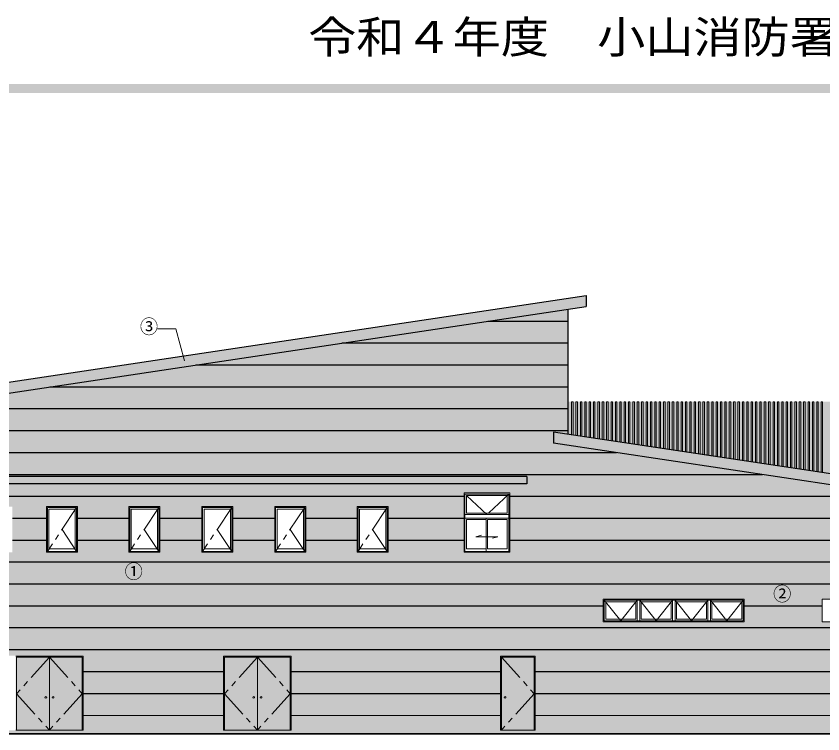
# Model space of a CAD drawing. Units: millimetres at full size; details may follow other scales. Extents: x -58028 to 60518, y -42813 to 41849.
# Drawn here: x 23510 to 45622, y 22187 to 41849 of the extents above; entities that cross this region are included whole.
import ezdxf
from ezdxf.enums import TextEntityAlignment as Align

# ---------------------------------------------------------------- set-up
doc = ezdxf.new("R2010")
doc.units = ezdxf.units.MM
doc.header["$LTSCALE"] = 150
doc.linetypes.add('CHAIN1', pattern=[8, 5, -1, 1, -1])
for name, color, linetype, lineweight in [('1-1_極細線', 4, 'Continuous', 9), ('1-3_中線', 3, 'Continuous', 25), ('1-4_太線', 2, 'Continuous', 35), ('1-8_ﾊｯﾁﾝｸﾞ', 4, 'Continuous', 9), ('4-1_寸法', 4, 'Continuous', 9)]:
    doc.layers.add(name, color=color, linetype=linetype, lineweight=lineweight)
for name, color, linetype in [('2-0_通り芯', 254, 'Continuous'), ('2-C_2-Cﾚｲﾔ', 254, 'Continuous'), ('3-D_文字', 134, 'Continuous'), ('4-D_文字', 7, 'Continuous'), ('F-D', 150, 'Continuous')]:
    doc.layers.add(name, color=color, linetype=linetype)
doc.styles.add('ＭＳ ゴシック', font='')
doc.styles.get('ＭＳ ゴシック').set_extended_font_data('MS Gothic')

msp = doc.modelspace()

# ---------------------------------------------------------------- linework, layer by layer
at = {"layer": '1-1_極細線'}
for p, q in [((29198, 22686.9), (25348, 22686.9)), ((36785.5, 22686.9), (31048, 22686.9)), ((50723.7, 22686.9), (37735.5, 22686.9))]:
    msp.add_line(p, q, dxfattribs=at)
at = {"layer": '1-3_中線'}
for p, q in [((10535.5, 29905.3), (39135.5, 34195.3)), ((39135.5, 34195.3), (39135.5, 33891.9)), ((10580, 29608.6), (39135.5, 33891.9)), ((38635.5, 33816.9), (38635.5, 30390.3)), ((38235.5, 30450.3), (38235.5, 30146.9)), ((55535.5, 27855.3), (38235.5, 30450.3)), ((55491, 27558.6), (38235.5, 30146.9)), ((37506.4, 29236.9), (15225.5, 29236.9)), ((37506.4, 29236.9), (37506.4, 29036.9)), ((37506.4, 29036.9), (15225.5, 29036.9))]:
    msp.add_line(p, q, dxfattribs=at)
at = {"layer": '1-4_太線'}
msp.add_line((55939.4, 22186.9), (8118.5, 22186.9), dxfattribs=at)
at = {"layer": '1-8_ﾊｯﾁﾝｸﾞ'}
for p, q in [((38735.5, 31286.9), (38775.5, 31286.9)), ((38735.5, 30375.3), (38735.5, 31286.9)), ((38775.5, 30369.3), (38775.5, 31286.9)), ((38855.5, 31286.9), (38895.5, 31286.9)), ((38855.5, 30357.3), (38855.5, 31286.9)), ((38895.5, 30351.3), (38895.5, 31286.9)), ((38975.5, 31286.9), (39015.5, 31286.9)), ((38975.5, 30339.3), (38975.5, 31286.9)), ((39015.5, 30333.3), (39015.5, 31286.9)), ((39095.5, 31286.9), (39135.5, 31286.9)), ((39095.5, 30321.3), (39095.5, 31286.9)), ((39135.5, 30315.3), (39135.5, 31286.9)), ((39215.5, 31286.9), (39255.5, 31286.9)), ((39215.5, 30303.3), (39215.5, 31286.9)), ((39255.5, 30297.3), (39255.5, 31286.9)), ((39335.5, 31286.9), (39375.5, 31286.9)), ((39335.5, 30285.3), (39335.5, 31286.9)), ((39375.5, 30279.3), (39375.5, 31286.9)), ((39455.5, 31286.9), (39495.5, 31286.9)), ((39455.5, 30267.3), (39455.5, 31286.9)), ((39495.5, 30261.3), (39495.5, 31286.9)), ((39575.5, 31286.9), (39615.5, 31286.9)), ((39575.5, 30249.3), (39575.5, 31286.9)), ((39615.5, 30243.3), (39615.5, 31286.9)), ((39695.5, 31286.9), (39735.5, 31286.9)), ((39695.5, 30231.3), (39695.5, 31286.9)), ((39735.5, 30225.3), (39735.5, 31286.9)), ((39815.5, 31286.9), (39855.5, 31286.9)), ((39815.5, 30213.3), (39815.5, 31286.9)), ((39855.5, 30207.3), (39855.5, 31286.9)), ((39935.5, 31286.9), (39975.5, 31286.9)), ((39935.5, 30195.3), (39935.5, 31286.9)), ((39975.5, 30189.3), (39975.5, 31286.9)), ((40055.5, 31286.9), (40095.5, 31286.9)), ((40055.5, 30177.3), (40055.5, 31286.9)), ((40095.5, 30171.3), (40095.5, 31286.9)), ((40175.5, 31286.9), (40215.5, 31286.9)), ((40175.5, 30159.3), (40175.5, 31286.9)), ((40215.5, 30153.3), (40215.5, 31286.9)), ((40295.5, 31286.9), (40335.5, 31286.9)), ((40295.5, 30141.3), (40295.5, 31286.9)), ((40335.5, 30135.3), (40335.5, 31286.9)), ((40415.5, 31286.9), (40455.5, 31286.9)), ((40415.5, 30123.3), (40415.5, 31286.9)), ((40455.5, 30117.3), (40455.5, 31286.9)), ((40535.5, 31286.9), (40575.5, 31286.9)), ((40535.5, 30105.3), (40535.5, 31286.9)), ((40575.5, 30099.3), (40575.5, 31286.9)), ((40655.5, 31286.9), (40695.5, 31286.9)), ((40655.5, 30087.3), (40655.5, 31286.9)), ((40695.5, 30081.3), (40695.5, 31286.9)), ((40775.5, 31286.9), (40815.5, 31286.9)), ((40775.5, 30069.3), (40775.5, 31286.9)), ((40815.5, 30063.3), (40815.5, 31286.9)), ((40895.5, 31286.9), (40935.5, 31286.9)), ((40895.5, 30051.3), (40895.5, 31286.9)), ((40935.5, 30045.3), (40935.5, 31286.9)), ((41015.5, 31286.9), (41055.5, 31286.9)), ((41015.5, 30033.3), (41015.5, 31286.9)), ((41055.5, 30027.3), (41055.5, 31286.9)), ((41135.5, 31286.9), (41175.5, 31286.9)), ((41135.5, 30015.3), (41135.5, 31286.9)), ((41175.5, 30009.3), (41175.5, 31286.9)), ((41255.5, 31286.9), (41295.5, 31286.9)), ((41255.5, 29997.3), (41255.5, 31286.9)), ((41295.5, 29991.3), (41295.5, 31286.9)), ((41375.5, 31286.9), (41415.5, 31286.9)), ((41375.5, 29979.3), (41375.5, 31286.9)), ((41415.5, 29973.3), (41415.5, 31286.9)), ((41495.5, 31286.9), (41535.5, 31286.9)), ((41495.5, 29961.3), (41495.5, 31286.9)), ((41535.5, 29955.3), (41535.5, 31286.9)), ((41615.5, 31286.9), (41655.5, 31286.9)), ((41615.5, 29943.3), (41615.5, 31286.9)), ((41655.5, 29937.3), (41655.5, 31286.9)), ((41735.5, 31286.9), (41775.5, 31286.9)), ((41735.5, 29925.3), (41735.5, 31286.9)), ((41775.5, 29919.3), (41775.5, 31286.9)), ((41855.5, 31286.9), (41895.5, 31286.9)), ((41855.5, 29907.3), (41855.5, 31286.9)), ((41895.5, 29901.3), (41895.5, 31286.9)), ((41975.5, 31286.9), (42015.5, 31286.9)), ((41975.5, 29889.3), (41975.5, 31286.9)), ((42015.5, 29883.3), (42015.5, 31286.9)), ((42095.5, 31286.9), (42135.5, 31286.9)), ((42095.5, 29871.3), (42095.5, 31286.9)), ((42135.5, 29865.3), (42135.5, 31286.9)), ((42215.5, 31286.9), (42255.5, 31286.9)), ((42215.5, 29853.3), (42215.5, 31286.9)), ((42255.5, 29847.3), (42255.5, 31286.9)), ((42335.5, 31286.9), (42375.5, 31286.9)), ((42335.5, 29835.3), (42335.5, 31286.9)), ((42375.5, 29829.3), (42375.5, 31286.9)), ((42455.5, 31286.9), (42495.5, 31286.9)), ((42455.5, 29817.3), (42455.5, 31286.9)), ((42495.5, 29811.3), (42495.5, 31286.9)), ((42575.5, 31286.9), (42615.5, 31286.9)), ((42575.5, 29799.3), (42575.5, 31286.9)), ((42615.5, 29793.3), (42615.5, 31286.9)), ((42695.5, 31286.9), (42735.5, 31286.9)), ((42695.5, 29781.3), (42695.5, 31286.9)), ((42735.5, 29775.3), (42735.5, 31286.9)), ((42815.5, 31286.9), (42855.5, 31286.9)), ((42815.5, 29763.3), (42815.5, 31286.9)), ((42855.5, 29757.3), (42855.5, 31286.9)), ((42935.5, 31286.9), (42975.5, 31286.9)), ((42935.5, 29745.3), (42935.5, 31286.9)), ((42975.5, 29739.3), (42975.5, 31286.9)), ((43055.5, 31286.9), (43095.5, 31286.9)), ((43055.5, 29727.3), (43055.5, 31286.9)), ((43095.5, 29721.3), (43095.5, 31286.9)), ((43175.5, 31286.9), (43215.5, 31286.9)), ((43175.5, 29709.3), (43175.5, 31286.9)), ((43215.5, 29703.3), (43215.5, 31286.9)), ((43295.5, 31286.9), (43335.5, 31286.9)), ((43295.5, 29691.3), (43295.5, 31286.9)), ((43335.5, 29685.3), (43335.5, 31286.9)), ((43415.5, 31286.9), (43455.5, 31286.9)), ((43415.5, 29673.3), (43415.5, 31286.9)), ((43455.5, 29667.3), (43455.5, 31286.9)), ((43535.5, 31286.9), (43575.5, 31286.9)), ((43535.5, 29655.3), (43535.5, 31286.9)), ((43575.5, 29649.3), (43575.5, 31286.9)), ((43655.5, 31286.9), (43695.5, 31286.9)), ((43655.5, 29637.3), (43655.5, 31286.9)), ((43695.5, 29631.3), (43695.5, 31286.9)), ((43775.5, 31286.9), (43815.5, 31286.9)), ((43775.5, 29619.3), (43775.5, 31286.9)), ((43815.5, 29613.3), (43815.5, 31286.9)), ((43895.5, 31286.9), (43935.5, 31286.9)), ((43895.5, 29601.3), (43895.5, 31286.9)), ((43935.5, 29595.3), (43935.5, 31286.9)), ((44015.5, 31286.9), (44055.5, 31286.9)), ((44015.5, 29583.3), (44015.5, 31286.9)), ((44055.5, 29577.3), (44055.5, 31286.9)), ((44135.5, 31286.9), (44175.5, 31286.9)), ((44135.5, 29565.3), (44135.5, 31286.9)), ((44175.5, 29559.3), (44175.5, 31286.9)), ((44255.5, 31286.9), (44295.5, 31286.9)), ((44255.5, 29547.3), (44255.5, 31286.9)), ((44295.5, 29541.3), (44295.5, 31286.9)), ((44375.5, 31286.9), (44415.5, 31286.9)), ((44375.5, 29529.3), (44375.5, 31286.9)), ((44415.5, 29523.3), (44415.5, 31286.9)), ((44495.5, 31286.9), (44535.5, 31286.9)), ((44495.5, 29511.3), (44495.5, 31286.9)), ((44535.5, 29505.3), (44535.5, 31286.9)), ((44615.5, 31286.9), (44655.5, 31286.9)), ((44615.5, 29493.3), (44615.5, 31286.9)), ((44655.5, 29487.3), (44655.5, 31286.9)), ((44735.5, 31286.9), (44775.5, 31286.9)), ((44735.5, 29475.3), (44735.5, 31286.9)), ((44775.5, 29469.3), (44775.5, 31286.9)), ((44855.5, 31286.9), (44895.5, 31286.9)), ((44855.5, 29457.3), (44855.5, 31286.9)), ((44895.5, 29451.3), (44895.5, 31286.9)), ((44975.5, 31286.9), (45015.5, 31286.9)), ((44975.5, 29439.3), (44975.5, 31286.9)), ((45015.5, 29433.3), (45015.5, 31286.9)), ((45095.5, 31286.9), (45135.5, 31286.9)), ((45095.5, 29421.3), (45095.5, 31286.9)), ((45135.5, 29415.3), (45135.5, 31286.9)), ((45215.5, 31286.9), (45255.5, 31286.9)), ((45215.5, 29403.3), (45215.5, 31286.9)), ((45255.5, 29397.3), (45255.5, 31286.9)), ((45335.5, 31286.9), (45375.5, 31286.9)), ((45335.5, 29385.3), (45335.5, 31286.9)), ((45375.5, 29379.3), (45375.5, 31286.9)), ((45455.5, 31286.9), (45495.5, 31286.9)), ((45455.5, 29367.3), (45455.5, 31286.9)), ((45495.5, 29361.3), (45495.5, 31286.9)), ((45575.5, 31286.9), (45615.5, 31286.9)), ((45575.5, 29349.3), (45575.5, 31286.9)), ((45615.5, 29343.3), (45615.5, 31286.9)), ((35788, 27161.7), (35788, 28786.9)), ((35788, 28786.9), (37038, 28786.9)), ((35813, 27186.9), (35813, 28756.9)), ((35813, 28756.9), (37013, 28756.9)), ((37013, 28756.9), (37013, 27186.9)), ((37038, 28786.9), (37038, 27161.7)), ((35853, 28236.9), (35853, 28716.9)), ((35853, 28716.9), (36973, 28716.9)), ((36973, 28236.9), (36973, 28716.9)), ((24344.2, 27161.7), (24344.2, 28416.9)), ((24344.2, 28416.9), (25194.2, 28416.9)), ((24369.2, 27186.9), (24369.2, 28386.9)), ((24369.2, 28386.9), (25169.2, 28386.9)), ((24409.2, 27256.9), (24409.2, 28346.9)), ((25129.2, 28346.9), (24409.2, 28346.9)), ((25129.2, 27256.9), (25129.2, 28346.9)), ((25169.2, 27186.9), (25169.2, 28386.9)), ((25194.2, 27161.7), (25194.2, 28416.9)), ((26598, 27161.7), (26598, 28416.9)), ((26598, 28416.9), (27448, 28416.9)), ((26623, 27186.9), (26623, 28386.9)), ((26623, 28386.9), (27423, 28386.9)), ((26663, 27256.9), (26663, 28346.9)), ((27383, 28346.9), (26663, 28346.9)), ((27383, 27256.9), (27383, 28346.9)), ((27423, 27186.9), (27423, 28386.9)), ((27448, 27161.7), (27448, 28416.9)), ((28598, 27161.7), (28598, 28416.9)), ((28598, 28416.9), (29448, 28416.9)), ((28623, 27186.9), (28623, 28386.9)), ((28623, 28386.9), (29423, 28386.9)), ((28663, 27256.9), (28663, 28346.9)), ((29383, 28346.9), (28663, 28346.9)), ((29383, 27256.9), (29383, 28346.9)), ((29423, 27186.9), (29423, 28386.9)), ((29448, 27161.7), (29448, 28416.9)), ((30598, 27161.7), (30598, 28416.9)), ((30598, 28416.9), (31448, 28416.9)), ((30623, 27186.9), (30623, 28386.9)), ((30623, 28386.9), (31423, 28386.9)), ((30663, 27256.9), (30663, 28346.9)), ((31383, 28346.9), (30663, 28346.9)), ((31383, 27256.9), (31383, 28346.9)), ((31423, 27186.9), (31423, 28386.9)), ((31448, 27161.7), (31448, 28416.9)), ((32856.7, 27161.7), (32856.7, 28416.9)), ((32856.7, 28416.9), (33706.7, 28416.9)), ((32881.7, 27186.9), (32881.7, 28386.9)), ((32881.7, 28386.9), (33681.7, 28386.9)), ((32921.7, 27256.9), (32921.7, 28346.9)), ((33641.7, 28346.9), (32921.7, 28346.9)), ((33641.7, 27256.9), (33641.7, 28346.9)), ((33681.7, 27186.9), (33681.7, 28386.9)), ((33706.7, 27161.7), (33706.7, 28416.9)), ((37013, 28196.9), (35813, 28196.9)), ((37013, 28096.9), (35813, 28096.9)), ((36973, 28236.9), (35853, 28236.9)), ((36393, 27186.9), (36393, 28096.9)), ((35853, 27256.9), (35853, 28056.9)), ((36393, 28056.9), (35853, 28056.9)), ((36433, 27256.9), (36433, 28056.9)), ((36973, 28056.9), (36433, 28056.9)), ((36973, 27256.9), (36973, 28056.9)), ((36262.4, 27626.8), (36112.7, 27586.9)), ((36712.7, 27586.9), (36112.7, 27586.9)), ((36562.9, 27547.1), (36712.7, 27586.9)), ((25129.2, 27256.9), (24409.2, 27256.9)), ((27383, 27256.9), (26663, 27256.9)), ((29383, 27256.9), (28663, 27256.9)), ((31383, 27256.9), (30663, 27256.9)), ((33641.7, 27256.9), (32921.7, 27256.9)), ((36393, 27256.9), (35853, 27256.9)), ((36973, 27256.9), (36433, 27256.9)), ((24344.2, 27161.7), (25194.2, 27161.7)), ((24369.2, 27186.9), (25169.2, 27186.9)), ((26598, 27161.7), (27448, 27161.7)), ((26623, 27186.9), (27423, 27186.9)), ((28598, 27161.7), (29448, 27161.7)), ((28623, 27186.9), (29423, 27186.9)), ((30598, 27161.7), (31448, 27161.7)), ((30623, 27186.9), (31423, 27186.9)), ((32856.7, 27161.7), (33706.7, 27161.7)), ((32881.7, 27186.9), (33681.7, 27186.9)), ((35788, 27161.7), (37038, 27161.7)), ((35813, 27186.9), (37013, 27186.9)), ((43467, 25876.9), (39602, 25876.9)), ((39602, 25876.9), (39602, 25256.9)), ((43467, 25876.9), (43467, 25256.9)), ((45604, 25876.9), (45604, 25256.9)), ((45604, 25876.9), (49469, 25876.9)), ((43442, 25846.9), (39632, 25846.9)), ((39632, 25846.9), (39632, 25286.9)), ((39672, 25326.9), (39672, 25806.9)), ((40492, 25806.9), (39672, 25806.9)), ((40492, 25326.9), (40492, 25806.9)), ((40532, 25286.9), (40532, 25846.9)), ((40602, 25286.9), (40602, 25846.9)), ((41462, 25806.9), (40642, 25806.9)), ((40642, 25326.9), (40642, 25806.9)), ((41462, 25326.9), (41462, 25806.9)), ((41502, 25286.9), (41502, 25846.9)), ((41572, 25286.9), (41572, 25846.9)), ((41612, 25326.9), (41612, 25806.9)), ((42432, 25806.9), (41612, 25806.9)), ((42432, 25326.9), (42432, 25806.9)), ((42472, 25286.9), (42472, 25846.9)), ((42542, 25286.9), (42542, 25846.9)), ((43402, 25806.9), (42582, 25806.9)), ((42582, 25326.9), (42582, 25806.9)), ((43402, 25326.9), (43402, 25806.9)), ((43442, 25846.9), (43442, 25286.9)), ((39602, 25256.9), (43467, 25256.9)), ((39632, 25286.9), (43442, 25286.9)), ((39672, 25326.9), (40492, 25326.9)), ((40642, 25326.9), (41462, 25326.9)), ((41612, 25326.9), (42432, 25326.9)), ((42582, 25326.9), (43402, 25326.9)), ((49469, 25256.9), (45604, 25256.9)), ((23498, 24311.9), (25348, 24311.9)), ((23523, 24286.9), (23523, 22286.9)), ((25323, 24286.9), (23523, 24286.9)), ((24423, 24286.9), (24423, 22286.9)), ((25323, 24286.9), (25323, 22286.9)), ((25348, 22286.9), (25348, 24311.9)), ((29198, 24311.9), (31048, 24311.9)), ((29198, 22286.9), (29198, 24311.9)), ((29223, 24286.9), (29223, 22286.9)), ((31023, 24286.9), (29223, 24286.9)), ((30123, 24286.9), (30123, 22286.9)), ((31023, 24286.9), (31023, 22286.9)), ((31048, 22286.9), (31048, 24311.9)), ((36785.5, 24311.9), (37735.5, 24311.9)), ((36785.5, 22286.9), (36785.5, 24311.9)), ((36810.5, 24286.9), (36810.5, 22286.9)), ((37710.5, 24286.9), (36810.5, 24286.9)), ((37710.5, 24286.9), (37710.5, 22286.9)), ((37735.5, 22286.9), (37735.5, 24311.9)), ((23498, 22286.9), (25348, 22286.9)), ((29198, 22286.9), (31048, 22286.9)), ((36785.5, 22286.9), (37735.5, 22286.9))]:
    msp.add_line(p, q, dxfattribs=at)
at = {"layer": '1-8_ﾊｯﾁﾝｸﾞ', "linetype": 'CHAIN1'}
for p, q in [((36413, 28196.9), (35813, 28756.9)), ((37013, 28756.9), (36413, 28196.9)), ((25169.2, 28386.9), (24369.2, 27186.9)), ((27423, 28386.9), (26623, 27186.9)), ((29423, 28386.9), (28623, 27186.9)), ((31423, 28386.9), (30623, 27186.9)), ((33681.7, 28386.9), (32881.7, 27186.9)), ((24769.2, 27786.9), (25169.2, 27186.9)), ((27023, 27786.9), (27423, 27186.9)), ((29023, 27786.9), (29423, 27186.9)), ((31023, 27786.9), (31423, 27186.9)), ((33281.7, 27786.9), (33681.7, 27186.9)), ((39632, 25846.9), (40082, 25286.9)), ((40082, 25286.9), (40532, 25846.9)), ((40602, 25846.9), (41052, 25286.9)), ((41052, 25286.9), (41502, 25846.9)), ((41572, 25846.9), (42022, 25286.9)), ((42022, 25286.9), (42472, 25846.9)), ((42542, 25846.9), (42992, 25286.9)), ((42992, 25286.9), (43442, 25846.9)), ((24423, 24286.9), (23523, 23286.9)), ((24423, 24286.9), (25323, 23286.9)), ((30123, 24286.9), (29223, 23286.9)), ((30123, 24286.9), (31023, 23286.9)), ((36810.5, 24286.9), (37710.5, 23286.9)), ((23523, 23286.9), (24423, 22286.9)), ((25323, 23286.9), (24423, 22286.9)), ((29223, 23286.9), (30123, 22286.9)), ((31023, 23286.9), (30123, 22286.9)), ((37710.5, 23286.9), (36810.5, 22286.9))]:
    msp.add_line(p, q, dxfattribs=at)
at = {"layer": '1-8_ﾊｯﾁﾝｸﾞ'}
for centre in [(24323, 23186.9), (24523, 23186.9), (30023, 23186.9), (30223, 23186.9), (36910.5, 23186.9)]:
    msp.add_circle(centre, 25, dxfattribs=at)
at = {"layer": '2-0_通り芯', "color": 31}
for points in [[(38635.5, 31286.9), (49575.5, 31286.9), (38635.5, 30390.3), (38735.5, 30375.3)], [(49575.5, 31286.9), (49575.5, 28749.3), (38735.5, 30375.3)]]:
    msp.add_solid(points, dxfattribs=at)
at = {"layer": '2-0_通り芯', "color": 27}
for points in [[(50635.5, 28286.9), (38535.5, 30101.9), (50635.5, 25876.9), (38535.5, 25876.9)], [(38535.5, 25876.9), (39602, 25876.9), (38535.5, 25256.9), (39602, 25256.9)], [(43467, 25876.9), (45604, 25876.9), (43467, 25256.9)], [(45604, 25876.9), (45604, 25256.9), (43467, 25256.9)], [(38535.5, 25256.9), (50635.5, 25256.9), (38535.5, 22686.9), (50635.5, 22686.9)]]:
    msp.add_solid(points, dxfattribs=at)
at = {"layer": '2-C_2-Cﾚｲﾔ', "color": 251}
for points in [[(10535.5, 29905.3), (10580, 29608.6), (39135.5, 34195.3), (39135.5, 33891.9)], [(38235.5, 30450.3), (38235.5, 30146.9), (55535.5, 27855.3), (55491, 27558.6)], [(15225.5, 29236.9), (15225.5, 29036.9), (37506.4, 29236.9), (37506.4, 29036.9)]]:
    msp.add_solid(points, dxfattribs=at)
at = {"layer": '2-C_2-Cﾚｲﾔ'}
for points in [[(12435.5, 29886.9), (12435.5, 29236.9), (38235.5, 33756.9), (38235.5, 29236.9)], [(38235.5, 33756.9), (38535.5, 33801.9), (38235.5, 30450.3), (38535.5, 30405.3)], [(38535.5, 33801.9), (38635.5, 33816.9), (38535.5, 33801.9), (38535.5, 30405.3)], [(38635.5, 33816.9), (38635.5, 30390.3), (38535.5, 30405.3)], [(38235.5, 30146.9), (38235.5, 29236.9), (38535.5, 30101.9), (38535.5, 29236.9)], [(37506.4, 29236.9), (37506.4, 29036.9), (38535.5, 29236.9), (38535.5, 29036.9)], [(12435.5, 29036.9), (12435.5, 28411.9), (35788, 29036.9), (35788, 28411.9)], [(35788, 29036.9), (35788, 28786.9), (37038, 29036.9), (37038, 28786.9)], [(37038, 28411.9), (38535.5, 28411.9), (37038, 29036.9), (38535.5, 29036.9)], [(23410.5, 28411.9), (23410.5, 27161.7), (24344.2, 28411.9), (24344.2, 27161.7)], [(25194.2, 28411.9), (25194.2, 27161.7), (26598, 28411.9), (26598, 27161.7)], [(27448, 28411.9), (27448, 27161.7), (28598, 28411.9), (28598, 27161.7)], [(29448, 28411.9), (29448, 27161.7), (30598, 28411.9), (30598, 27161.7)], [(31448, 28411.9), (31448, 27161.7), (32856.7, 28411.9), (32856.7, 27161.7)], [(33706.7, 28411.9), (33706.7, 27161.7), (35788, 28411.9), (35788, 27161.7)], [(37038, 28411.9), (37038, 27161.7), (38535.5, 28411.9), (38535.5, 27161.7)], [(12435.5, 27161.7), (12435.5, 24986.9), (38535.5, 27161.7), (38535.5, 24986.9)], [(22965.5, 24986.9), (22965.5, 24326.9), (38535.5, 24986.9), (38535.5, 24326.9)], [(25348, 24326.9), (25348, 22686.9), (29198, 24326.9), (29198, 22686.9)], [(31048, 24326.9), (31048, 22686.9), (36785.5, 24326.9), (36785.5, 22686.9)], [(37735.5, 24326.9), (37735.5, 22686.9), (38535.5, 24326.9), (38535.5, 22686.9)]]:
    msp.add_solid(points, dxfattribs=at)
at = {"layer": '2-C_2-Cﾚｲﾔ', "color": 253}
for points in [[(23498, 24326.9), (23498, 22286.9), (25348, 24326.9), (25348, 22286.9)], [(29198, 24326.9), (29198, 22286.9), (31048, 24326.9), (31048, 22286.9)], [(36785.5, 24326.9), (37735.5, 24326.9), (36785.5, 22286.9), (37735.5, 22286.9)]]:
    msp.add_solid(points, dxfattribs=at)
at = {"layer": '2-C_2-Cﾚｲﾔ', "color": 9}
for points in [[(25348, 22686.9), (25348, 22286.9), (29198, 22686.9), (29198, 22286.9)], [(31048, 22686.9), (31048, 22286.9), (36785.5, 22686.9), (36785.5, 22286.9)], [(50635.5, 22686.9), (37735.5, 22686.9), (50635.5, 22186.9), (37735.5, 22186.9)], [(12435.5, 22286.9), (12435.5, 22186.9), (37735.5, 22286.9), (37735.5, 22186.9)]]:
    msp.add_solid(points, dxfattribs=at)
at = {"layer": '3-D_文字'}
for p, q in [((38635.5, 33486.9), (36435.5, 33486.9)), ((38635.5, 32886.9), (32435.5, 32886.9)), ((38635.5, 32286.9), (28435.5, 32286.9)), ((38635.5, 31686.9), (24435.5, 31686.9)), ((38635.5, 31086.9), (20435.5, 31086.9)), ((38635.5, 30486.9), (16435.5, 30486.9)), ((39968.8, 29886.9), (10926.7, 29886.9)), ((43968.8, 29286.9), (11183.6, 29286.9)), ((35788, 28686.9), (11289.4, 28686.9)), ((47968.8, 28686.9), (37038, 28686.9)), ((24344.2, 28086.9), (23410.5, 28086.9)), ((26598, 28086.9), (25194.2, 28086.9)), ((28598, 28086.9), (27448, 28086.9)), ((30598, 28086.9), (29448, 28086.9)), ((32856.7, 28086.9), (31448, 28086.9)), ((35788, 28086.9), (33706.7, 28086.9)), ((51968.8, 28086.9), (37038, 28086.9)), ((24344.2, 27486.9), (23410.5, 27486.9)), ((26598, 27486.9), (25194.2, 27486.9)), ((28598, 27486.9), (27448, 27486.9)), ((30598, 27486.9), (29448, 27486.9)), ((32856.7, 27486.9), (31448, 27486.9)), ((35788, 27486.9), (33706.7, 27486.9)), ((51570, 27486.9), (37038, 27486.9)), ((51464.2, 26886.9), (11606.8, 26886.9)), ((51358.4, 26286.9), (11712.6, 26286.9)), ((39602, 25686.9), (11818.4, 25686.9)), ((45604, 25686.9), (43467, 25686.9)), ((51146.8, 25086.9), (11924.1, 25086.9)), ((51041, 24486.9), (22965.5, 24486.9)), ((29198, 23886.9), (25348, 23886.9)), ((36785.5, 23886.9), (31048, 23886.9)), ((50935.3, 23886.9), (37735.5, 23886.9)), ((29198, 23286.9), (25348, 23286.9)), ((36785.5, 23286.9), (31048, 23286.9)), ((50829.5, 23286.9), (37735.5, 23286.9))]:
    msp.add_line(p, q, dxfattribs=at)
at = {"layer": '4-1_寸法'}
for p, q in [((27386.4, 33287.2), (27892, 33287.2)), ((27892, 33287.2), (28128.4, 32404.7))]:
    msp.add_line(p, q, dxfattribs=at)
at = {"layer": 'F-D'}
msp.add_solid([(-57345.7, 39745.6), (-57345.7, 39985.6), (59523.5, 39745.6), (59523.5, 39985.6)], dxfattribs=at)

# ---------------------------------------------------------------- texts
at = {"layer": '4-D_文字', "style": 'ＭＳ ゴシック', "width": 0.95}
for s, p in [('③', (26902.7, 33037.3)), ('①', (26483.8, 26327.7)), ('②', (44258.2, 25713.6))]:
    msp.add_text(s, height=384.9, dxfattribs=at).set_placement(p, align=Align.BOTTOM_LEFT)
at = {"layer": 'F-D', "color": 3, "style": 'ＭＳ ゴシック', "width": 1.1}
msp.add_text('令和４年度\u3000小山消防署庁舎建設工事\u3000基本設計', height=879.8, dxfattribs=at).set_placement((31514.8, 40572.1), align=Align.BOTTOM_LEFT)

doc.saveas('drawing.dxf')
